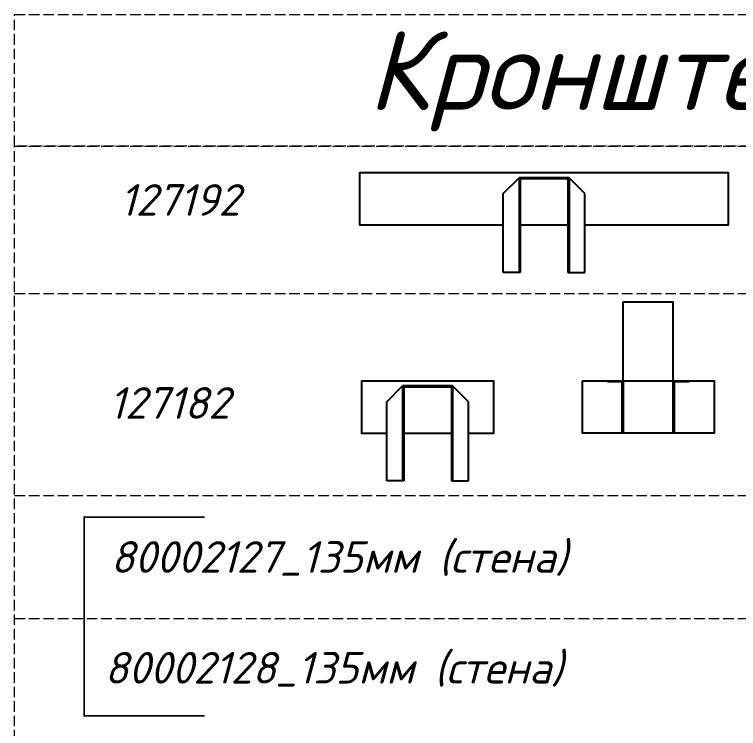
# Model space of a CAD drawing. Header units: millimetres. Extents: x -29692 to 34729, y -8412 to 43293.
# Drawn here: x -11384 to -10008, y 1144 to 2500 of the extents above; entities that cross this region are included whole.
import ezdxf

# ---------------------------------------------------------------- set-up
doc = ezdxf.new("R2010")
doc.units = ezdxf.units.MM
doc.linetypes.add('JIS_02_4.0', pattern=[5.5, 4, -1.5])
doc.layers.add('_0_003_Размеры', color=132, linetype='Continuous', lineweight=0)
doc.layers.add('_0_004_Текст_01', color=7, linetype='Continuous', lineweight=18)
doc.layers.add('_0_007_Кронштейны_01', color=30, linetype='Continuous')
doc.layers.add('_0_023 _Линия_04', color=96, linetype='JIS_02_4.0', lineweight=9, plot=False)
doc.styles.add('_DZ_4', font='isocpeui.ttf', dxfattribs={"height": 4})

# ---------------------------------------------------------------- blocks, each defined once
blk = doc.blocks.new('A$Cb68f5846')
at = {"layer": '_0_007_Кронштейны_01'}
for p, q in [((30, 180), (0, 180)), ((0, 180), (0, 30)), ((32, 180), (30, 180)), ((30, 0), (30, 180)), ((32, 2), (32, 180)), ((123, 2), (123, 180)), ((123, 180), (125, 180)), ((125, 0), (125, 180)), ((125, 180), (155, 180)), ((155, 180), (155, 30)), ((0, 30), (30, 0)), ((155, 30), (125, 0)), ((30, 0), (125, 0)), ((32, 2), (123, 2))]:
    blk.add_line(p, q, dxfattribs=at)
blk = doc.blocks.new('127182_Ф1')
at = {"layer": '_0_007_Кронштейны_01'}
for points in [[(-77.5, -100), (-125, -100), (-125, 0), (125, 0), (125, -100), (77.5, -100)], [(47.5, -100), (-47.5, -100)]]:
    blk.add_lwpolyline(points, dxfattribs=at)
at = {"layer": '_0_007_Кронштейны_01', "rotation": 180}
blk.add_blockref('A$Cb68f5846', (77.5, -10), dxfattribs=at)
blk = doc.blocks.new('A$C8c92b219')
at = {"layer": '_0_007_Кронштейны_01'}
for p, q in [((0, 100), (30, 100)), ((0, 98), (0, 100)), ((28, 98), (0, 98)), ((28, 0), (28, 98)), ((30, 100), (125, 100)), ((30, 100), (30, 0)), ((125, 100), (155, 100)), ((125, 0), (125, 100)), ((155, 98), (127, 98)), ((127, 98), (127, 0)), ((155, 100), (155, 98)), ((30, 0), (28, 0)), ((127, 0), (30, 0)), ((127, 0), (125, 0))]:
    blk.add_line(p, q, dxfattribs=at)
blk = doc.blocks.new('127182_В1')
at = {"layer": '_0_007_Кронштейны_01'}
for p, q in [((-47.5, 0), (-47.5, 150)), ((-47.5, 150), (47.5, 150)), ((47.5, 0), (47.5, 150))]:
    blk.add_line(p, q, dxfattribs=at)
blk.add_lwpolyline([(-125, 0), (125, 0), (125, -100), (-125, -100)], close=True, dxfattribs=at)
blk.add_blockref('A$C8c92b219', (-77.5, -100), dxfattribs=at)
blk = doc.blocks.new('127192_Ф1')
at = {"layer": '_0_007_Кронштейны_01'}
for points in [[(-77.5, -100), (-350, -100), (-350, 0), (350, 0), (350, -100), (77.5, -100)], [(47.5, -100), (-47.5, -100)]]:
    blk.add_lwpolyline(points, dxfattribs=at)
at = {"layer": '_0_007_Кронштейны_01', "rotation": 180}
blk.add_blockref('A$Cb68f5846', (77.5, -10), dxfattribs=at)

msp = doc.modelspace()

# ---------------------------------------------------------------- linework, layer by layer
at = {"layer": '_0_004_Текст_01', "const_width": 3}
msp.add_lwpolyline([(-11022.66, 1167.555), (-11251.79, 1167.555), (-11251.79, 1544.916), (-11022.66, 1544.916)], dxfattribs=at)
at = {"layer": '_0_023 _Линия_04', "ltscale": 5, "transparency": 33554687}
for p, q in [((-11384.319, 1970.08), (-8884.319, 1970.08)), ((-11384.319, 1586.373), (-8884.319, 1586.373)), ((-11384.319, 1352.249), (-8884.319, 1352.249))]:
    msp.add_line(p, q, dxfattribs=at)
for points in [[(-11384.319, 2500), (-8884.319, 2500), (-8884.319, 2250), (-11384.319, 2250)], [(-11384.319, 2250), (-8884.319, 2250), (-8884.319, -5589.706), (-11384.319, -5589.706)]]:
    msp.add_lwpolyline(points, close=True, dxfattribs=at)

# ---------------------------------------------------------------- block references
at = {"layer": '_0_003_Размеры'}
for name, p in [('127182_В1', (-10179.367, 1804.314)), ('127182_Ф1', (-10598.9, 1804.234))]:
    msp.add_blockref(name, p, dxfattribs=at)
at = {"layer": '_0_007_Кронштейны_01'}
msp.add_blockref('127192_Ф1', (-10377.533, 2199.991), dxfattribs=at)

# ---------------------------------------------------------------- texts
at = {"layer": '_0_004_Текст_01', "style": '_DZ_4'}
for s, p in [('127192 ', (-11183.866, 2117.731)), ('127182 ', (-11204.396, 1732.051)), ('80002127_135мм (стена) ', (-11201.415, 1439.422)), ('80002128_135мм (стена) ', (-11213.107, 1228.954))]:
    msp.add_text(s, height=60, dxfattribs=at).set_placement(p)
at = {"layer": '_0_004_Текст_01', "transparency": 33554687, "insert": (-10134.319, 2373.31), "char_height": 150, "width": 12500, "attachment_point": 5, "style": '_DZ_4'}
msp.add_mtext('Кронштейны', dxfattribs=at)

doc.saveas('drawing.dxf')
